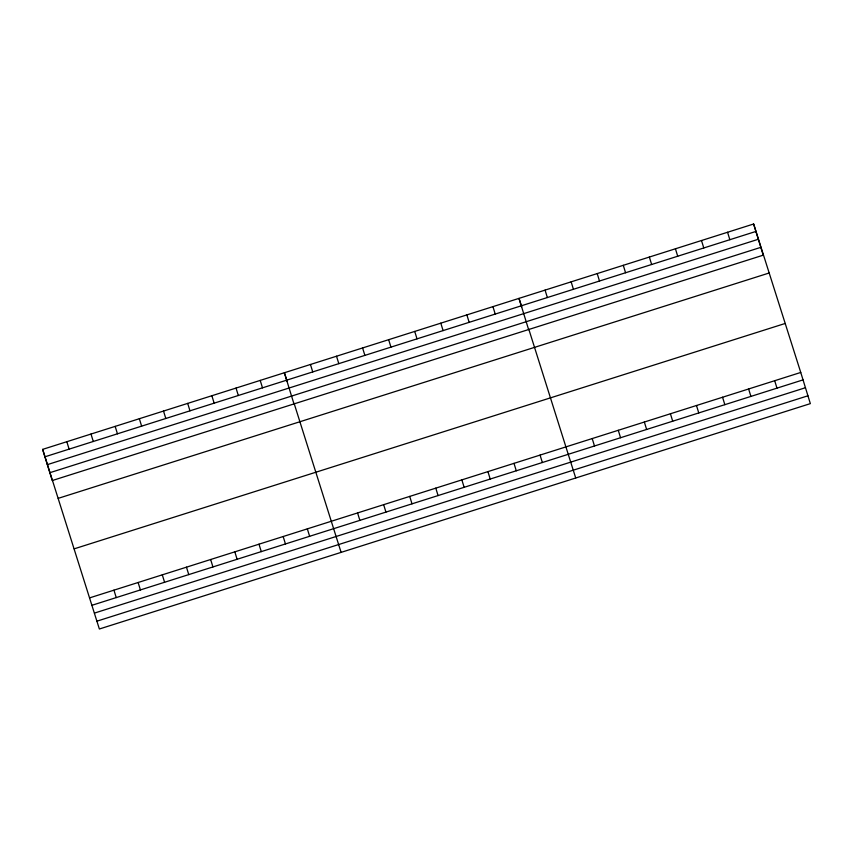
<?xml version="1.0" encoding="UTF-8"?>
<svg xmlns="http://www.w3.org/2000/svg" width="853" height="853" viewBox="0 0 853 853"><rect width="100%" height="100%" fill="white"/><g stroke="black" fill="none" stroke-linecap="round" stroke-linejoin="round"><path stroke-width="1.28" d="M42.65 449.371L753.636 223.998L800.754 372.452L810.35 403.629L99.364 629.002L42.65 449.371L52.246 480.548L763.222 255.175L753.636 223.998M44.932 456.803L755.918 231.44M47.352 464.64L758.328 239.266M49.826 472.711L760.812 247.349M58.207 498.355L769.182 272.992M74.222 548.831L785.208 323.458M89.778 597.825L800.754 372.452M92.06 605.257L803.046 379.884M94.47 613.094L805.456 387.72M96.954 621.165L807.94 395.792M521.727 306.952L519.008 298.379L528.604 329.557M528.732 328.991L575.722 478M287.109 381.323L284.38 372.75L293.976 403.927M294.104 403.362L341.104 552.371M774.684 380.715L776.976 388.147M727.566 232.261L729.848 239.704M748.625 388.979L750.907 396.41M701.497 240.525L703.778 247.967M722.555 397.242L724.837 404.674M675.427 248.788L677.708 256.231M696.485 405.506L698.767 412.937M649.357 257.052L651.639 264.494M670.415 413.769L672.697 421.201M623.287 265.315L625.569 272.757M644.346 422.032L646.627 429.464M597.217 273.578L599.499 281.021M618.276 430.296L620.558 437.728M571.147 281.842L573.429 289.284M592.206 438.559L594.488 445.991M545.078 290.116L547.359 297.548M540.066 455.086L542.348 462.518M492.938 306.643L495.23 314.075M513.996 463.35L516.278 470.781M466.868 314.906L469.161 322.338M487.927 471.613L490.208 479.045M440.798 323.17L443.091 330.601M461.857 479.876L464.139 487.308M414.729 331.433L417.021 338.865M435.787 488.14L438.079 495.572M388.659 339.697L390.951 347.128M409.717 496.403L412.01 503.835M362.589 347.96L364.881 355.392M383.647 504.667L385.94 512.099M336.519 356.223L338.812 363.655M357.578 512.93L359.87 520.362M310.449 364.487L312.742 371.919M307.336 528.86L309.628 536.292M260.208 380.406L262.5 387.838M283.164 536.516L285.446 543.947M236.036 388.072L238.328 395.504M258.992 544.182L261.274 551.614M211.864 395.739L214.146 403.17M234.82 551.848L237.102 559.28M187.692 403.394L189.974 410.826M210.648 559.504L212.93 566.936M163.52 411.061L165.802 418.492M186.466 567.17L188.758 574.602M139.348 418.727L141.63 426.159M162.294 574.837L164.586 582.268M115.166 426.383L117.458 433.814M138.122 582.492L140.414 589.924M90.994 434.049L93.286 441.481M113.95 590.159L116.232 597.59M66.822 441.705L69.114 449.147"/></g></svg>
